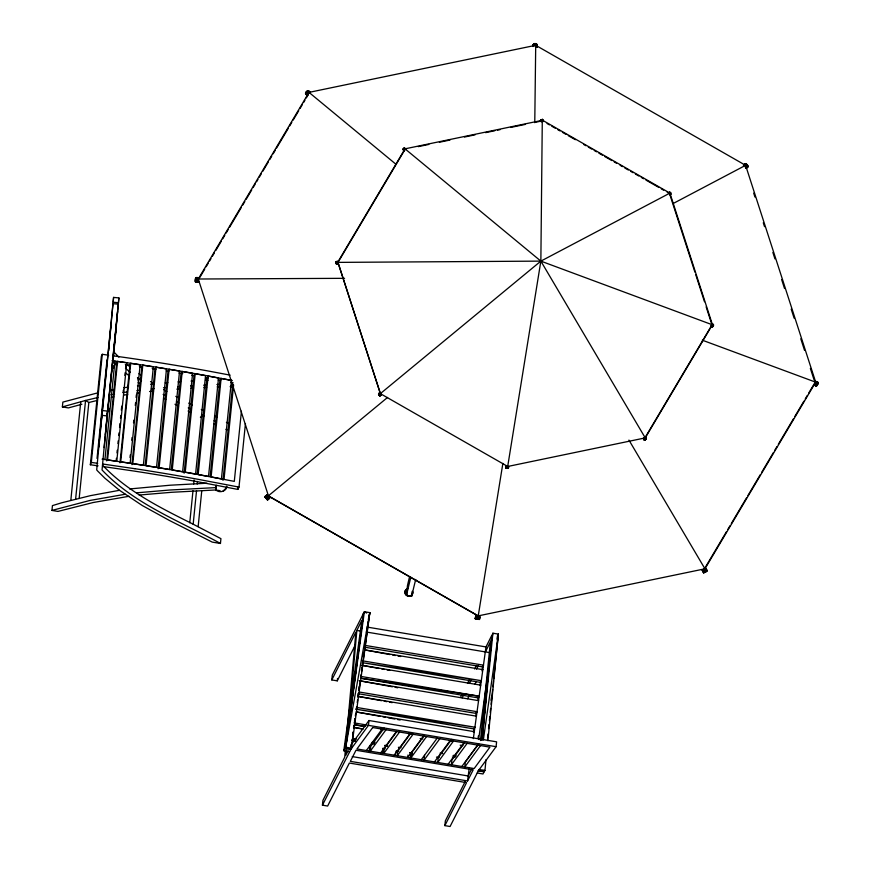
<?xml version="1.0" encoding="UTF-8"?>
<svg xmlns="http://www.w3.org/2000/svg" width="870" height="870" viewBox="0 0 870 870"><rect width="100%" height="100%" fill="white"/><g stroke="black" fill="none" stroke-linecap="round" stroke-linejoin="round"><path stroke-width="1.3" d="M505.829 467.919L506.46 468.006L506.721 466.418L506.296 468.038L506.905 468.147L506.873 466.407L507.884 468.212L507.21 468.114L507.047 466.461L506.797 468.049L506.09 467.94L506.079 466.32L508.091 468.321L508.613 466.744L508.352 468.343L507.71 468.245C507.862 464.504 509.559 468.919 507.58 468.18L507.46 466.527L508.134 466.624L507.558 468.256C504.72 469.278 506.677 464.112 505.905 467.951L506.851 466.483L506.155 466.363M533.049 46.491L533.071 44.685L533.56 45.773L533.582 43.968L534.495 45.338L534.517 43.533L535.594 45.305L535.615 43.5L536.572 45.686L536.594 43.881L537.171 46.371L534.495 45.338L533.049 46.491L533.071 44.685L534.517 43.533L537.192 44.566L536.736 46.099M534.767 122.681L535.713 45.294L309.002 92.383L198.262 279.009L268.515 496.074L478.054 615.916L704.95 568.806L815.69 382.18L745.59 165.333L535.713 45.294M536.409 46.545L536.464 45.251M541.336 121.517L541.531 119.842L541.564 121.778M543.348 121.06L542.401 119.32L540.857 120.038L540.879 121.615L540.89 120.528M226.744 486.395C226.591 493.551 212.487 493.562 216.293 485.536M711.377 326.304L713.085 326.446L711.758 325.956L713.389 325.88L712.062 325.391L713.552 325.239L713.291 324.434L712.182 324.216L711.377 326.304L712.704 326.805L711.029 326.348L712.367 326.837L713.552 325.239L540.857 261.12L336.222 262.392L338.104 262.272L337.941 261.446L336.124 262.185L337.701 262.174L337.995 264.023L338.223 263.284C332.383 263.208 340.768 261.011 336.288 262.077L338.191 262C335.613 259.336 335.157 265.448 337.843 263.893M337.799 261.663L338.125 263.077M541.325 121.202L541.357 120.419M216.26 485.297L216.086 490.017L216.206 489.201M345.314 750.473L344.716 757.204L322.922 800.378L322.433 805.174L327.642 806.044L349.359 763.055L466.57 782.641L444.864 825.63L450.073 826.5L478.282 770.885L479.163 769.493L484.949 770.461L486.015 759.662M347.119 730.311L355.863 632.131L331.807 679.938L337.277 680.851L355.319 644.996M346.184 750.125L345.705 755.508L348.13 750.712M349.066 717.848L349.305 715.162M349.664 711.127L356.852 630.435L361.855 620.375L343.791 750.712L349.577 751.68M352.143 742.936L353.122 732.181M108.706 350.653L109.163 345.205M109.511 341.344L110.066 335.374M110.294 333.34L110.947 325.761M111.099 324.064L113.589 297.399L118.896 297.921L113.448 356.841M481.969 739.815L491.419 639.961L492.898 633.197L498.369 634.11L487.874 740.761M481.98 739.902L491.985 634.98L485.971 646.932L473.334 738.619M491.071 700.296L491.332 697.588M128.956 496.302L93.09 502.534L57.942 511.419L51.95 510.418L52.439 505.611L61.77 502.773L90.491 495.639L119.407 490.31M81.889 404.278L68.371 407.91L62.379 406.91L62.857 402.092L98.375 392.696M70.818 500.38L80.758 401.69M75.614 499.152L85.554 400.45L97.897 397.514M79.17 498.488L88.838 402.495L85.554 400.45L62.379 406.91M98.082 465.841L90.349 464.765L101.366 356.243L102.29 354.308L108.685 355.21M90.349 464.765L91.306 462.416L102.29 354.308M97.027 458.436L107.021 359.952M100.713 426.735L112.969 303.695L118.287 304.141L106.858 418.133M113.589 297.399L113.111 302.216L118.418 302.738L118.896 297.921M98.843 447.093L110.968 325.402M105.357 434.532L117.613 311.503M104.161 447.539L115.743 331.861M109.131 411.108L109.402 408.432M113.47 368.336L113.742 365.661M104.933 459.545L114.938 361.05M106.749 460.915L116.656 363.366L117.57 361.431L126.781 362.768L116.776 461.263L107.575 459.915L117.57 361.431M116.167 460.937L116.439 458.262M116.982 452.922L117.254 450.247M117.928 443.569L118.2 440.894M118.744 435.544L119.016 432.879M119.56 427.529L119.962 423.516M120.506 418.176L120.778 415.501M121.321 410.161L121.735 406.149M123.083 392.783L123.355 390.108M124.856 375.416L125.128 372.741M125.671 367.401L125.943 364.726M119.973 462.851L129.88 365.302L130.718 363.345L140.146 364.791L130.141 463.286L120.723 461.839L130.718 363.345M130 457.598L130.272 454.923M131.761 440.231L132.033 437.556M133.523 422.853L133.795 420.177M135.285 405.485L135.557 402.81M136.101 397.47L136.373 394.795M137.862 380.092L138.134 377.417M131.946 464.678L141.832 367.129L142.789 365.193L153.359 366.814L143.354 465.309L132.784 463.688L142.789 365.193M145.181 465.352L154.947 369.141L156.013 367.216L166.496 368.913L156.524 467.418L146.029 465.722L156.013 367.216M158.112 468.799L167.997 371.251L169.117 369.337L179.557 371.055L169.628 469.572L159.134 467.842L169.117 369.337M171.27 469.615L181.036 373.404L182.211 371.501L192.596 373.306L182.624 471.812L172.238 470.007L182.211 371.501M184.125 473.204L194.021 375.655L195.195 373.752L205.548 375.633L195.576 474.128L185.223 472.258L195.195 373.752M189.747 522.837L192.977 490.745M193.651 484.057L194.053 480.044M197.207 474.215L206.962 378.004L208.137 376.101L218.522 377.971L208.517 476.466L198.164 474.596L208.137 376.101M220.447 543.467C179.916 521.087 134.545 504.306 102.051 469.985L107.51 411.064L102.192 410.542L96.7 469.941L97.788 471.159L104.889 478.206L119.549 490.332L142.278 505.524L169.454 520.488L212.215 542.097L220.447 543.467L220.926 538.66L193.173 524.208L196.533 490.767M197.207 484.079L197.479 481.404M198.153 526.644L201.786 490.539M210.148 476.553L219.903 380.342L221.11 378.45L231.431 380.386L221.426 478.881L211.105 476.945L221.11 378.45M222.992 480.338L232.758 384.127M224.014 479.37L233.595 384.931M241.425 411.227L234.302 481.371L196.729 474.248M103.247 466.57L134.023 471.061A1013.561 426.365 5.8 0 1 195.076 481.262L237.847 489.408L238.119 486.732M237.847 489.408L239 487.091L245.449 423.581M331.807 679.938L332.286 675.142L364.356 611.719L369.826 612.632L351.523 748.167L322.433 805.174M337.277 680.851L337.517 678.459M415.719 579.474A192.205 26.742 -80.5 0 0 413.783 587.293L411.684 596.189L406.475 595.319L407.443 585.695A149.955 20.858 -80.5 0 1 409.574 576.669M411.684 596.189L412.162 591.372M444.864 825.63L445.353 820.834L465.33 781.26M480.479 740.555L490.408 641.853L485.406 651.913M481.404 739.848L491.419 639.961M482.154 739.804L492.898 633.197M216.021 490.528L216.119 489.516M343.791 750.712L344.868 748.591L350.653 749.559L368.456 725.362L368.967 720.512L496.607 741.838L496.096 746.688L478.282 770.885L484.068 771.853L484.949 770.461L478.282 770.885M369.271 751.017L369.772 746.166M382.963 753.311L383.463 748.461M395.35 755.377L395.73 751.734M407.976 755.019L407.726 757.444L423.483 736.031M410.346 757.879L410.857 753.029M424.549 755.323L424.038 760.173L439.796 738.76M487.581 738.097L487.994 734.041M488.559 728.636L488.983 724.59M489.397 720.534L489.821 716.488M490.245 712.432L490.658 708.387M491.082 704.33L492.627 689.475M492.909 686.778L493.464 681.373M493.747 678.676L498.369 634.11L497.129 639.754M362.866 618.483L363.442 613.502L345.738 747.199L344.868 748.591L351.523 748.167L345.738 747.199L362.866 618.483L344.868 748.591M467.56 780.945L473.215 769.841L355.993 750.255L350.349 761.359L467.56 780.945L469.245 767.992M497.172 638.384L497.455 635.894M507.873 468.256L508.091 466.646L508.276 468.299M353.568 728.092L353.927 725.406L353.655 728.081M354.481 721.382L354.84 718.696M357.94 695.891L358.31 693.205M358.853 689.181L359.223 686.495M361.409 670.389L361.768 667.714M362.322 663.679L362.681 661.004M363.225 656.97L363.595 654.294M365.781 638.188L366.15 635.502M366.694 631.479L367.064 628.793M367.608 624.769L367.966 622.083M352.72 734.791L353.089 732.116M354.601 721.371L354.971 718.685M355.351 715.999L355.721 713.313M356.287 709.289L356.667 706.603M357.233 702.579L357.603 699.893M357.983 697.207L358.549 693.183M358.918 690.497L360.234 681.101M360.615 678.415L361.18 674.38M361.55 671.694L369.826 612.632L368.336 619.396M473.454 732.312L474.019 728.31M475.683 716.304L476.249 712.302M477.913 700.296L478.467 696.294M479.957 685.625L480.512 681.623M482.002 670.955L482.741 665.615M478.011 738.532L478.391 735.857M478.62 739.5L486.721 682.167M487.287 678.165L487.668 675.501M483.35 740L498.369 634.11M476.564 618.918L476.988 616.297L478.076 616.46L478.641 619.342L479.076 616.645L476.466 616.275L475.39 618.842L475.683 616.145L476.988 616.297L477.652 619.092L476.564 618.918L476.118 616.178L475.259 618.777L475.683 616.145L475.694 618.809L476.858 618.994M477.652 619.092L478.076 616.46M502.871 463.395L478.239 615.895L268.362 495.856L387.563 397.449M478.587 616.58L479.729 616.776L479.424 619.473L479.848 616.841L479 619.44L477.826 619.255M506.09 467.94L506.351 466.342L506.623 468.006M507.21 468.114L507.536 466.516L645.246 437.893L712.432 324.662L669.9 193.096L542.565 120.267L405.018 148.835L337.832 262.066L380.364 393.631L507.699 466.461L540.857 261.12L542.293 119.668L542.902 121.474M508.091 468.321L508.352 466.722L507.558 468.256M307.882 94.014L308.219 93.438M308.524 92.144L307.752 90.632L305.598 92.666L305.74 94.08L307.48 95.515L305.446 93.525L307.338 94.112L308.665 92.437L310.416 92.731L308.676 91.296L309.731 92.818M404.452 150.456L404.604 149.575L403.343 148.552L404.876 148.966L404.158 150.836L403.017 149.107L404.322 147.878L405.931 149.151L403.821 148.096L405.376 148.748M369.826 612.632L345.738 747.199L364.356 611.719L366.629 613.067M196.076 281.097C194.119 284.599 195.543 273.408 198.632 278.955M198.523 281.923L195.696 282.304L198.295 282.293L198.675 281.086M337.799 262.381L336.549 263.088M226.657 486.373L225.863 488.364L223.09 490.995M406.475 595.319L408.574 586.423A192.205 26.742 -80.5 0 1 410.825 577.321M711.943 324.901L711.66 325.652M817.441 384.225L817.332 382.735M507.384 468.201L507.971 466.657M669.073 192.955L669.682 192.216L670.694 192.694L670.476 194.641M744.666 165.017L745.666 163.799L747.863 165.55L747.656 167.41L746.123 167.66M745.503 167.682L745.296 165.92M746.003 168.28L747.863 165.55L746.21 166.42L746.329 167.464L747.982 166.583L746.003 168.28L747.656 167.41M460.839 696.62L462.046 694.216M467.484 683.428L469.289 679.829M474.726 669.03L476.532 665.43M462.155 697.827L463.96 694.249M469.376 683.494L471.181 679.905M476.597 669.15L478.402 665.561M467.625 698.74L469.43 695.163M474.846 684.407L476.053 682.015M471.768 768.765L468.136 775.964L352.252 756.596M484.068 771.853L483.002 773.974L477.217 773.006M265.72 497.847L266.633 498.858L267.993 496.302L267.351 495.552L265.296 497.248L266.024 498.14L268.08 496.433C267.177 492.366 262.033 500.032 266.959 495.084L265.296 497.248M379.222 395.078L379.657 395.611L380.886 394.523L379.461 395.361L380.223 393.708C377.167 391.043 379.494 398.482 381.006 394.654L380.549 394.11L379.298 395.132L378.852 394.643M711.062 325.717C712.78 328.033 714.542 324.151 711.78 324.39L713.117 324.88L711.921 324.564M669.693 193.216L670.204 192.303L668.682 192.749L669.682 192.216L669.204 192.835L670.085 194.434L671.085 193.901M267.351 495.552L265.937 498.01L267.993 496.302L268.689 497.161L267.514 499.967L269.569 498.26L268.515 496.966M380.277 393.784L379.037 394.817L380.038 393.501L379.57 392.946L378.591 394.273L379.037 394.817L379.842 393.251L380.277 393.784L379.298 395.132L379.94 395.915M306.142 92.568L307.491 91.296M403.549 148.705L404.909 149.292M481.393 680.699L480.403 682.395L362.703 662.722L481.393 680.699L362.355 660.808M360.909 676.425L479.239 696.207L478.25 697.892L361.246 678.35M474.922 727.211L473.932 728.908L355.743 709.159L474.922 727.211L356.733 707.462M199.219 278.422L204.754 269.102M206.136 266.775L208.202 263.284M209.583 260.957L210.964 258.629M212.356 256.291L214.422 252.8M215.803 250.473L221.328 241.153M222.72 238.826L224.786 235.335M226.167 233.008L228.244 229.517M229.626 227.179L241.371 207.386M242.752 205.059L244.829 201.568M246.21 199.23L251.734 189.921M253.116 187.594L255.193 184.092M256.574 181.765L257.955 179.437M259.336 177.11L261.413 173.619M262.794 171.281L268.319 161.972M269.7 159.645L271.777 156.143M273.158 153.816L275.224 150.325M276.606 147.998L288.361 128.194M289.743 125.867L291.809 122.376M293.19 120.049L298.725 110.729M300.106 108.402L302.173 104.911M303.554 102.584L304.935 100.246M306.327 97.918L308.393 94.428M405.072 149.368L337.995 262.414L380.462 393.762M645.921 439.002L644.844 437.991L711.986 324.901M704.385 568.904L726.504 531.635M727.885 529.308L729.952 525.817M731.333 523.49L746.536 497.868M747.917 495.541L760.358 474.574M761.739 472.247L773.484 452.454M774.865 450.116L776.943 446.625M778.324 444.298L793.527 418.677M794.908 416.349L803.891 401.211M805.272 398.884L807.338 395.393M808.719 393.066L814.255 383.746M378.983 394.73L380.223 393.708L379.755 395.687L381.006 394.654L379.907 395.894C383.561 393.457 377.232 397.177 380.549 394.11L380.908 394.588L379.276 395.154M198.219 278.835L198.273 281.499L195.522 281.38M336.418 264.023L336.647 263.295L337.995 264.023L336.266 263.904L337.734 263.458M268.08 496.433L266.459 498.662L267.21 499.576L269.265 497.879L267.514 499.967L266.329 498.575M351.937 743.665L368.967 720.512M366.324 750.527L382.082 729.114M384.148 728.136L370.75 746.329L370.25 751.18L386.008 729.767M380.668 752.92L396.426 731.507M396.894 731.463L384.29 748.591L383.779 753.442L399.537 732.029M394.197 755.182L409.955 733.769M411.205 732.649L397.818 750.854L397.307 755.704L413.065 734.291M423.951 735.987L411.347 753.115L410.836 757.966L426.594 736.553M421.254 759.706L437.153 738.184M434.456 761.913L450.214 740.5M451.628 739.402L438.241 757.607L437.73 762.457L453.487 741.044M448.148 764.197L463.906 742.784M464.536 742.762L451.932 759.891L451.421 764.741L467.179 743.328M461.839 766.481L477.597 745.068M478.685 743.926L465.298 762.131L464.787 766.981L480.544 745.568M704.852 572.308L702.949 570.133L703.536 569.578M645.072 437.512C649.096 437.566 642.821 441.46 644.964 439.48M644.159 438.11L644.703 439.839L643.387 438.676L644.333 440.1L643.387 438.676L643.952 438.143L644.713 439.687M706.592 571.101L703.591 572.797L702.264 570.524L703.199 569.643M704.124 569.219L705.255 568.828L703.112 569.915M266.024 498.14L267.688 495.965M670.085 194.434L670.694 192.694L540.857 261.12L380.364 393.631M378.504 394.208L379.603 392.968L378.591 394.273M712.563 324.825L713.291 324.434L711.606 323.977M814.179 384.409C816.245 384.442 814.559 380.864 815.364 382.213M816.43 382.637L817.626 381.984L817.789 384.377L816.658 385.899L813.896 385.149L817.289 385.323L815.092 384.507L814.461 385.084L816.093 385.965L815.668 384.627M816.375 385.225L817.126 384.812L816.147 384.931M378.798 394.523L380.038 393.501M379.461 395.361L380.647 394.219M379.516 395.404L380.766 394.382L381.147 394.86M266.894 495.052L265.143 497.14L265.894 498.042M266.633 498.858L268.689 497.161M266.427 498.706L267.057 499.456L269.113 497.76L269.569 498.26L267.46 499.924M645.051 437.958C646.051 436.446 647.052 440.677 645.464 437.632L646.269 439.002L645.051 437.958L643.528 438.719M704.537 571.905L703.591 572.797L702.514 570.176M644.768 439.513L645.877 438.882M704.874 571.851L706.027 571.198M702.264 570.524L703.156 570.372L705.418 572.166L707.288 570.709L705.951 568.436L704.124 569.067M670.335 194.184L670.465 192.966M745.916 164.55L747.286 165.648M669.889 194.934L670.89 194.401M743.339 165.072L745.666 163.799L744.013 164.669L744.992 164.191M673.489 203.341L745.59 165.333M644.616 439.818L643.898 438.306L645.855 439.328L645.105 437.621M267.057 499.456L269.515 498.227M668.682 192.749L669.269 192.455M403.854 148.422L404.409 148.324M337.701 262.174L336.157 263.469L338.071 263.392M267.775 496.15L264.839 496.748M200.383 417.187L202.851 416.317M645.67 439.089L646.29 438.741L645.475 437.371M51.95 510.418L90.001 500.446L125.269 494.247M88.838 402.495L96.015 400.744M418.274 146.628L428.834 144.431M439.404 142.245L449.964 140.048M464.493 137.036L475.053 134.839M485.612 132.642L494.856 130.728M497.499 130.174L500.141 129.63M510.701 127.433L525.23 124.421M535.789 122.224L541.075 121.126M111.393 389.956L113.829 389.488M110.903 394.773L114.568 394.066M111.414 397.351L113.807 396.894M336.309 263.469L337.821 263.186M123.66 387.792L128.597 386.998M123.181 392.598L126.879 392.011M123.736 395.11L127.694 394.48M137.471 385.758L140.07 385.443M136.992 390.576L139.581 390.26M136.84 393.099L139.374 392.783M129.641 488.951L170.172 485.21L206.973 483.22M711.203 325.891L712.987 326.141M150.532 384.225L153.218 383.964M151.391 388.912L154.077 388.651M149.553 391.533L153.522 391.152M136.927 492.811L169.683 490.027L215.793 487.613M139.124 495.041L171.455 492.3L216.01 489.951M165.256 382.844L167.812 382.648M178.035 381.887L180.59 381.702M163.495 387.748L166.05 387.563M177.556 386.704L180.112 386.508M176.827 389.162L179.35 388.977M191.03 381.071L193.64 380.919M190.541 385.888L193.151 385.736M190.943 388.237L193.531 388.085M337.886 263.458L336.494 263.403M205.483 380.288L208.126 380.157M203.678 385.171L206.32 385.04M203.971 387.52L206.603 387.378M216.913 384.518L219.566 384.399M217.141 386.856L219.795 386.737M230.409 386.258L233.062 386.139M712.215 324.749L713.509 324.717L712.182 324.216M198.262 279.009L344.585 278.324M478.804 616.689L479.424 619.473L479.848 616.841M476.314 618.929L477.151 619.146M478.38 619.32L477.532 619.103M101.714 415.36L107.021 415.882M478.543 616.699L479.424 616.808M112.524 355.743L125.323 357.537A1017.356 427.996 5.8 0 1 207.277 370.827L230.137 375.122M112.11 360.658L124.812 362.431A1017.15 427.899 5.8 0 1 206.745 375.731L232.29 380.549M113.796 362.964L117.646 363.508M102.105 459.142L135.361 463.993A1018.716 428.584 5.8 0 1 196.75 474.215M91.306 462.416L97.712 463.318M102.834 464.036L134.915 468.723M364.965 726.385L354.318 724.764L364.998 726.57M380.929 728.799L383.594 729.201M408.878 733.04L411.543 733.443M355.569 740.805L351.556 740.196L355.536 740.859M371.62 743.23L374.296 743.643M384.997 745.264L387.672 745.666M398.373 747.286L401.048 747.689M453.216 755.595L455.891 755.997M361.278 678.295L479.239 696.207M477.043 619.157L478.119 619.331M336.375 261.935L338.104 262.272M230.365 386.769L232.888 387.183M230.3 386.911L232.812 387.335M225.961 429.345L228.31 429.736M366.912 627.042L485.971 646.932M356.852 630.435L360.137 630.989M366.335 632.022L489.777 652.652M365.096 645.399L483.557 665.191L482.567 666.888L365.433 647.313M482.937 669.65L364.671 649.901L389.999 654.577M361.931 665.3L480.773 685.158M478.62 700.665L359.169 680.71L392.446 686.811M359.495 692.063L477.075 711.703L476.086 713.4L358.505 693.76M357.744 696.337L476.455 716.173M356.33 711.964L474.302 731.681M353.97 722.872L367.325 725.101M368.456 725.362L496.096 746.688M381.017 729.245L383.681 729.691M409.041 733.932L411.717 734.378M449.083 740.62L451.758 741.066M362.888 728.929L353.568 727.374L362.921 729.082M420.177 738.5L422.842 738.945M460.154 745.177L462.818 745.623M352.546 738.5L356.526 739.163M372.447 741.827L375.101 742.262M440.1 753.126L442.754 753.572M453.357 755.345L456.01 755.791M371.457 743.524L374.111 743.959M384.725 745.731L387.378 746.177M452.367 757.041L455.021 757.487M409.726 752.615L412.402 753.072M436.501 757.096L439.187 757.542M382.68 748.32L385.171 748.744M396.361 750.614L398.841 751.027M410.031 752.898L412.521 753.311M409.781 754.301L412.445 754.747M217.424 490.234L220.11 490.691M392.664 655.066L395.339 655.545M398.003 656.034L400.668 656.524M361.909 665.343L379.135 668.486M381.778 668.965L384.431 669.454M387.074 669.933L389.727 670.422M395.11 687.289L397.764 687.779M357.733 696.359L381.549 700.709M384.192 701.187L386.835 701.677M389.488 702.155L392.131 702.645M356.319 711.986L380.244 716.358M382.909 716.847L385.562 717.337M388.227 717.815L394.871 719.033M397.536 719.523L400.189 720.001M205.559 377.656L208.071 378.124M218.131 379.983L220.643 380.451M815.788 381.636L817.626 381.984L814.853 381.234L817.985 382.452L815.853 382.517L815.092 384.507L817.789 384.377L815.592 383.561L818.05 383.333L815.853 382.517L815.418 381.169L817.05 382.05M230.68 382.354L233.182 382.844M239 487.091L196.294 478.978A1018.9 428.66 5.8 0 0 134.926 468.691M476.956 616.406L475.814 616.21L475.39 618.842L476.532 619.038M478.163 619.212L479.305 619.407M404.398 149.422L403.017 149.107L404.343 150.249L403.397 149.586M197.697 278.726L195.598 278.052L198.436 278.248L195.837 278.259L196.033 278.976M813.896 385.149L816.658 385.899L814.461 385.084M707.049 570.633L705.711 568.371M404.071 149.988L403.104 149.966M702.318 340.192L815.69 382.18M814.537 384.366L816.734 385.182M541.249 120.941L541.847 121.169M403.288 149.379L404.398 149.923M201.285 409.433L203.471 410.52M201.894 414.783L204.08 415.871M193.173 524.208C160.972 508.058 127.618 491.691 102.54 465.167M188.736 403.114L192.335 404.952M188.246 407.921L190.65 409.15M188.094 411.042L190.519 412.282M213.987 423.951L216.391 425.202M175.805 396.361L179.307 398.21M176.49 401.788L178.818 403.017M174.968 404.256L178.491 406.105M214.531 415.947L216.902 417.219M226.396 422.32L228.767 423.603M214.042 420.754L216.423 422.037M711.954 323.934L712.943 324.466M163.495 398.036L165.768 399.276M547.099 123.54L549.459 124.888M551.808 126.237L555.343 128.26M557.692 129.597L560.052 130.946M562.401 132.294L565.935 134.317M568.284 135.666L575.353 139.7M583.596 144.409L585.945 145.758M588.305 147.106L591.828 149.129M594.188 150.477L596.537 151.815M598.897 153.163L602.421 155.186M604.78 156.535L611.838 160.569M614.198 161.918L616.547 163.266M620.082 165.278L622.431 166.627M624.79 167.975L628.325 169.998M630.674 171.346L633.034 172.684M635.383 174.033L638.917 176.055M641.266 177.404L643.626 178.752M645.975 180.09L658.927 187.496M661.276 188.844L663.636 190.193M667.17 192.216L669.519 193.553L694.912 272.103M163.625 389.586L166.833 391.435M163.147 394.393L165.278 395.632M150.51 381.571L153.838 383.681M711.562 324.412L712.66 325.13M138.961 373.698L140.983 375.144M137.46 377.787L141.516 380.679M138.167 382.332L140.233 383.8M127.738 365.074L129.782 366.683M130.315 372.306L125.476 368.325M125.748 373.078L128.869 375.546M669.16 193.249L669.715 194.249M645.649 439.361L644.496 438.208L645.301 439.676L643.93 438.589L644.953 439.752M306.229 93.449L307.969 94.895M405.018 148.835L540.857 261.12L645.246 437.893M309.002 92.383L395.839 164.158M118.875 357.102L113.937 352.035M114.492 363.355L116.286 365.063M405.931 149.151L404.876 148.281M310.416 92.731L308.382 90.741L310.122 92.177L307.752 90.632L309.492 92.068L306.925 91.002L308.665 92.437L306.131 91.741L307.871 93.188L305.598 92.666L307.338 94.112L307.186 94.96L305.74 94.08L307.48 95.515M704.091 569.752L706.005 571.655M644.137 438.382L645.301 439.578M644.844 437.991L645.91 439.154M264.904 496.792L265.633 497.662M533.125 45.501L533.723 46.186M403.484 150.031L404.158 150.836M267.199 495.432L267.949 496.346M712.367 326.837L712.106 326.032M268.884 497.422L266.829 499.119M231.529 383.855L232.551 385.377M628.945 440.089L704.95 568.806M705.418 572.166L704.08 569.904L703.156 570.372L704.493 572.634L702.492 570.6L703.83 572.862M644.191 440.057L643.952 438.143M753.703 193.151L754.953 197.022M763.284 222.796L764.534 226.657M772.864 252.43L774.952 258.868M781.619 279.487L784.533 288.514M791.2 309.133L794.114 318.148M800.781 338.767L804.532 350.36M810.361 368.401L814.113 380.005M695.75 274.681L704.493 301.727M706.157 306.882L711.562 323.618M542.88 121.158L542.673 119.81L542.913 120.375M543.391 120.451L543.369 121.55M506.721 466.418L506.797 468.049M536.431 44.74L536.442 47.056M412.695 591.437A4.002 3.589 26 0 1 410.096 595.798A4.002 3.589 26 0 1 405.192 592.992A4.002 3.589 26 0 1 407.78 588.631M412.641 592.579A4.002 3.589 26 0 1 409.389 596.298A4.002 3.589 26 0 1 404.92 593.177A4.002 3.589 26 0 1 407.573 589.055M125.356 364.563A1011.821 425.669 5.8 0 1 130.467 365.313M139.417 366.651A1011.821 425.669 5.8 0 1 141.973 367.042M152.196 368.619A1011.821 425.669 5.8 0 1 156.024 369.228M166.224 370.859A1011.821 425.669 5.8 0 1 168.769 371.283M178.959 372.98A1011.821 425.669 5.8 0 1 182.765 373.621M191.65 375.155A1011.821 425.669 5.8 0 1 194.184 375.601M537.192 44.566L537.225 47.187L537.192 44.566M541.173 119.592L541.151 120.691L542.978 120.636L542.401 119.32L542.391 120.408L541.173 119.592M197.816 279.248L198.055 282.097L195.456 282.108L197.86 281.38L195.261 281.391L197.773 280.336L195.174 280.347L197.816 279.248L198.197 278.041L195.369 278.422L197.968 278.411L195.217 279.259L197.816 279.248M351.382 744.198L351.012 746.884L351.404 744.198M746.525 163.941L745.677 165.463L746.21 166.42L747.33 164.582L745.677 165.463L744.872 164.821L746.525 163.941M372.697 727.548L356.939 748.961L474.161 768.547L489.919 747.134L372.697 727.548M380.766 394.382L379.635 395.556L380.766 394.382M705.69 568.795L704.08 569.904L706.342 571.59L705.004 569.328L707.027 571.057L705.69 568.795M337.941 261.446L336.222 261.674L337.941 261.446M644.703 439.839L643.8 438.447L644.735 439.959"/></g></svg>
